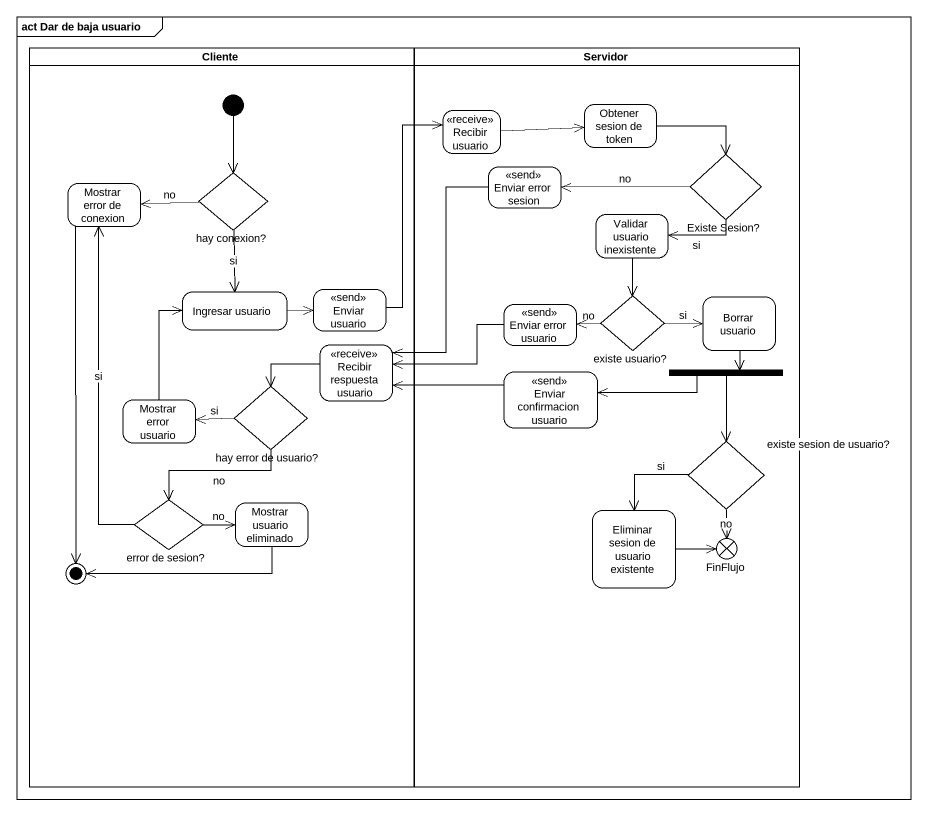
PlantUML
@startuml
mainframe act Dar de baja usuario
hide empty description
state Cliente <<partition>> {
  state "Mostrar error de conexion" as Mostrar_error_de_conexion
  state "hay conexion?" as hay_conexion <<choice>>
  state "Enviar usuario" as Enviar_usuario <<send>>
  state "Ingresar usuario" as Ingresar_usuario
  state "Recibir respuesta usuario" as Recibir_respuesta_usuario <<receive>>
  state "Mostrar error usuario" as Mostrar_error_usuario
  state "hay error de usuario?" as hay_error_de_usuario <<choice>>
  state "error de sesion?" as error_de_sesion <<choice>>
  state "Mostrar usuario eliminado" as Mostrar_usuario_eliminado
  [*] --> hay_conexion
  Mostrar_error_de_conexion --> [*]
  Mostrar_usuario_eliminado -left-> [*]
}
state Servidor <<partition>> {
  state "Recibir usuario" as Recibir_usuario <<receive>>
  state "Obtener sesion de token" as Obtener_sesion_de_token
  state "Enviar error sesion" as Enviar_error_sesion <<send>>
  state "Existe Sesion?" as Existe_Sesion <<choice>>
  state "Validar usuario inexistente" as Validar_usuario_inexistente
  state "Enviar error usuario" as Enviar_error_usuario <<send>>
  state "existe usuario?" as existe_usuario <<choice>>
  state "Borrar usuario" as Borrar_usuario
  state "Enviar confirmacion usuario" as Enviar_confirmacion_usuario <<send>>
  state fork1 <<fork>>
  state "existe sesion de usuario?" as existe_sesion_de_usuario <<choice>>
  state "Eliminar sesion de usuario existente" as Eliminar_sesion_de_usuario
  state FinFlujo <<end>>
}
Recibir_usuario -right-> Obtener_sesion_de_token
Obtener_sesion_de_token -right-> Existe_Sesion
hay_conexion -left-> Mostrar_error_de_conexion : no
hay_conexion --> Ingresar_usuario : si
Enviar_error_sesion --> Recibir_respuesta_usuario
Existe_Sesion -left-> Enviar_error_sesion : no
Existe_Sesion -left-> Validar_usuario_inexistente : si
Validar_usuario_inexistente --> existe_usuario
Enviar_usuario -up-> Recibir_usuario
Ingresar_usuario -right-> Enviar_usuario
Enviar_error_usuario -left-> Recibir_respuesta_usuario
existe_usuario -left-> Enviar_error_usuario : no
existe_usuario -right-> Borrar_usuario : si
Borrar_usuario --> fork1
Recibir_respuesta_usuario -left-> hay_error_de_usuario
Enviar_confirmacion_usuario -left-> Recibir_respuesta_usuario
fork1 -left-> Enviar_confirmacion_usuario
fork1 --> existe_sesion_de_usuario
Mostrar_error_usuario -up-> Ingresar_usuario
hay_error_de_usuario -left-> Mostrar_error_usuario : si
hay_error_de_usuario --> error_de_sesion : no
existe_sesion_de_usuario --> Eliminar_sesion_de_usuario : si
existe_sesion_de_usuario --> FinFlujo : no
error_de_sesion -up-> Mostrar_error_de_conexion : si
error_de_sesion -right-> Mostrar_usuario_eliminado : no
Eliminar_sesion_de_usuario -right-> FinFlujo
@enduml
